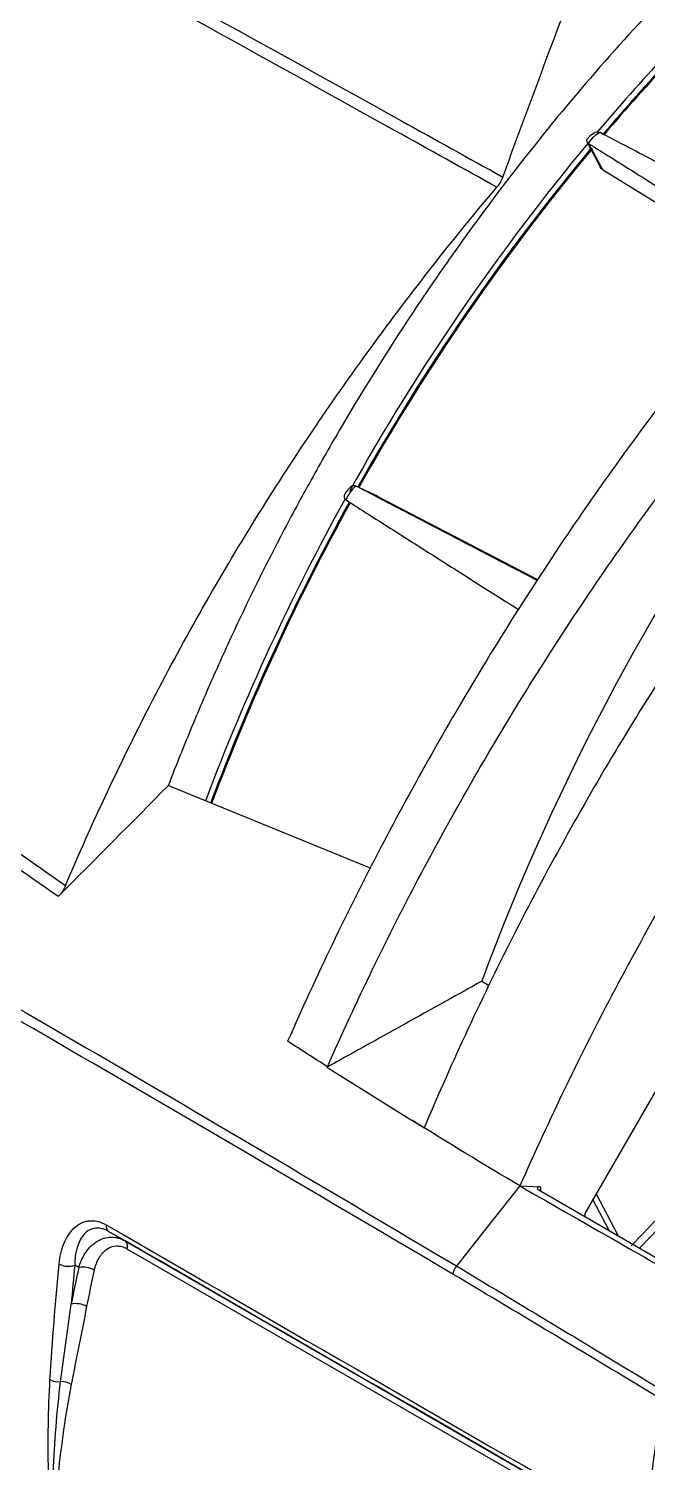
# Model space of a CAD drawing. Extents: x 9.3 to 87.2, y 0.6 to 68.8.
# Drawn here: x 14.098 to 15.774, y 50.38 to 54.265 of the extents above; entities that cross this region are included whole.
import ezdxf

# ---------------------------------------------------------------- set-up
doc = ezdxf.new("R2010")
doc.units = 0
doc.header["$MEASUREMENT"] = 0
doc.layers.add('OBJECT', color=7, linetype='CONTINUOUS')

msp = doc.modelspace()

# ---------------------------------------------------------------- linework, layer by layer
at = {"layer": 'OBJECT'}
for p, q in [((15.6097, 53.959), (15.647, 53.8888)), ((15.6459, 53.9835), (15.6448, 53.984)), ((15.6133, 53.955), (15.6144, 53.9543)), ((15.6144, 53.9543), (15.6521, 53.8835)), ((15.6521, 53.8835), (16.0643, 53.6293)), ((14.9851, 53.0256), (14.984, 53.0262)), ((15.0446, 52.9972), (14.9846, 53.0259)), ((14.9568, 52.9887), (14.9579, 52.988)), ((15.0451, 52.9969), (14.9851, 53.0256)), ((15.4769, 52.7713), (15.0451, 52.9969)), ((16.3378, 52.325), (15.6043, 51.0545)), ((14.4771, 52.2148), (15.0248, 51.99)), ((15.3258, 51.6841), (15.3458, 51.6726)), ((14.906, 51.4508), (14.9074, 51.4523)), ((15.1382, 51.3065), (15.1373, 51.307)), ((15.4288, 51.1293), (15.2953, 50.9606)), ((15.4288, 51.1293), (15.4841, 51.1273)), ((15.4841, 51.1273), (15.4841, 51.1158)), ((15.4841, 51.1158), (15.9082, 50.871)), ((15.6704, 51.0083), (15.6262, 51.0924)), ((15.6349, 51.1076), (15.6946, 50.9943)), ((15.6043, 51.0545), (15.6043, 51.0464)), ((14.3146, 51.0063), (14.3597, 50.9803)), ((14.3597, 50.9803), (15.6457, 50.2378)), ((15.6509, 50.2159), (14.3648, 50.9584)), ((15.2711, 50.93), (15.2571, 50.9124)), ((15.2711, 50.93), (15.2723, 50.9315)), ((15.2953, 50.9606), (15.2723, 50.9315)), ((14.234, 50.9085), (14.2231, 50.9148))]:
    msp.add_line(p, q, dxfattribs=at)
for centre, radius, start, end in [((19.8164, 50.4632), 5.4643, 134.0995, 139.891), ((19.7173, 50.5268), 5.3319, 133.7564, 139.6233), ((19.7434, 50.5111), 5.3592, 133.8348, 139.6688), ((20.372, 50.0014), 6.1867, 140.29308, 150.88875), ((20.2815, 50.0544), 6.0678, 140.19157, 150.70422), ((20.3064, 50.04), 6.0934, 140.19968, 150.69907), ((11.4323, 55.1586), 6.0035, 315.71857, 342.73484), ((11.4519, 55.1471), 6.0021, 315.77277, 342.73903), ((21.2219, 49.5065), 6.2854, 143.77257, 159.72935), ((20.3522, 49.9984), 6.1709, 151.00599, 159.37236), ((20.2787, 50.0423), 6.0713, 151.04036, 159.52025), ((20.3043, 50.0275), 6.0976, 151.03742, 159.47536), ((14.325, 51.0196), 0.0169, 166.1525, 231.9057), ((14.347, 50.9657), 0.0193, 337.7063, 48.9361), ((14.2053, 50.9633), 0.0518, 241.8137, 290.1365), ((18.5451, 49.9663), 4.4128, 167.6717, 168.9895), ((14.2443, 50.8452), 0.0642, 60.8643, 99.2926), ((18.5478, 49.9675), 4.3731, 167.6717, 168.9895), ((15.2953, 50.8813), 0.0492, 140.8208, 169.2422), ((14.2257, 50.7494), 0.061, 61.0287, 101.5991), ((14.1793, 50.6491), 0.0502, 242.4199, 276.4233), ((14.185, 50.5446), 0.0547, 58.5607, 90.0944)]:
    msp.add_arc(centre, radius, start, end, dxfattribs=at)
msp.add_ellipse((15.5053, 51.1151), major_axis=(0.0299, -0.0098), ratio=0.245505, start_param=2.436747, end_param=4.007543, dxfattribs=at)
for points, knots in [([(12.7278, 55.3053), (12.8048, 55.2656), (13.0582, 55.135), (13.4896, 54.9053), (14.2019, 54.5171), (14.8333, 54.1677), (15.2903, 53.9142), (15.3823, 53.8631)], [0, 0, 0, 0, 0.088409, 0.290815, 0.493225, 0.89796, 1, 1, 1, 1]), ([(15.3663, 53.8355), (15.2743, 53.8866), (14.8175, 54.1403), (14.1866, 54.4902), (13.4754, 54.8796), (13.0491, 55.1081), (12.8005, 55.2371), (12.7278, 55.2749)], [0, 0, 0, 0, 0.102549, 0.509287, 0.712654, 0.916018, 1, 1, 1, 1]), ([(15.3823, 53.8631), (15.4252, 53.9789), (15.468, 54.0946), (15.511, 54.2102), (15.5659, 54.3581), (15.6208, 54.5059), (15.6758, 54.6537)], [0.00042223, 0.00042223, 0.00042223, 0.00042223, 0.00998302, 0.00998302, 0.00998302, 0.02220394, 0.02220394, 0.02220394, 0.02220394]), ([(15.9119, 54.446), (15.8392, 54.3734), (15.7678, 54.2981), (15.6279, 54.1423), (15.5593, 54.0616), (15.425, 53.8953), (15.3597, 53.81), (15.2645, 53.679), (15.2333, 53.6349), (15.1717, 53.5455), (15.1413, 53.5002), (15.0519, 53.3632), (14.9945, 53.2705), (14.9119, 53.1292), (14.8849, 53.0818), (14.8321, 52.9862), (14.8062, 52.938), (14.7306, 52.7927), (14.6828, 52.6952), (14.6151, 52.5477), (14.5932, 52.4984), (14.5613, 52.4241), (14.5508, 52.3993), (14.5303, 52.3496), (14.5201, 52.3247), (14.51, 52.2998)], [0, 0, 0, 0, 0.125, 0.125, 0.25, 0.25, 0.375, 0.375, 0.4375, 0.4375, 0.5, 0.5, 0.625, 0.625, 0.6875, 0.6875, 0.75, 0.75, 0.875, 0.875, 0.9375, 0.9375, 0.96875, 0.96875, 1, 1, 1, 1]), ([(15.6109, 53.9658), (15.6105, 53.9656), (15.6089, 53.9647), (15.6086, 53.9619), (15.6096, 53.9583), (15.6121, 53.9561), (15.6133, 53.955)], [0, 0, 0, 0, 0.095593, 0.469545, 0.734111, 1, 1, 1, 1]), ([(15.6295, 53.9815), (15.6249, 53.9788), (15.6181, 53.9748), (15.6128, 53.9678), (15.6112, 53.9656)], [0, 0, 0, 0, 0.681782, 1, 1, 1, 1]), ([(15.6448, 53.984), (15.6394, 53.9805), (15.6283, 53.9735), (15.6184, 53.9613), (15.6133, 53.955)], [0, 0, 0, 0, 0.488037, 1, 1, 1, 1]), ([(15.6292, 53.9819), (15.6305, 53.9828), (15.6334, 53.9848), (15.639, 53.9858), (15.6429, 53.9846), (15.6448, 53.984)], [0, 0, 0, 0, 0.262933, 0.631055, 1, 1, 1, 1]), ([(16.1113, 53.7391), (16.0863, 53.7525), (15.9816, 53.8087), (15.8273, 53.8889), (15.6974, 53.9566), (15.6459, 53.9835)], [0, 0, 0, 0, 0.159003, 0.666642, 1, 1, 1, 1]), ([(15.6144, 53.9543), (15.6349, 53.9415), (15.7064, 53.8967), (15.8297, 53.8191), (15.9631, 53.7347), (16.0465, 53.6805), (16.0776, 53.6603)], [0, 0, 0, 0, 0.133954, 0.467886, 0.801824, 1, 1, 1, 1]), ([(15.6521, 53.8835), (15.6503, 53.8847), (15.6482, 53.8862), (15.6474, 53.8885), (15.6472, 53.8889)], [0, 0, 0, 0, 0.819463, 1, 1, 1, 1]), ([(15.3823, 53.8631), (15.3805, 53.8581), (15.3782, 53.8533), (15.3728, 53.844), (15.3697, 53.8396), (15.3663, 53.8355)], [0, 0, 0, 0, 0.5, 0.5, 1, 1, 1, 1]), ([(14.1979, 51.9431), (14.2341, 52.0283), (14.2721, 52.1132), (14.3512, 52.2815), (14.3925, 52.365), (14.4784, 52.5309), (14.5231, 52.6133), (14.6157, 52.7764), (14.6635, 52.857), (14.762, 53.016), (14.8128, 53.0945), (14.9171, 53.2494), (14.9708, 53.326), (15.1349, 53.5511), (15.2486, 53.6959), (15.3663, 53.8355)], [0, 0, 0, 0, 0.125, 0.125, 0.25, 0.25, 0.375, 0.375, 0.5, 0.5, 0.625, 0.625, 0.75, 0.75, 1, 1, 1, 1]), ([(16.0079, 53.4971), (15.9473, 53.4242), (15.8879, 53.3497), (15.7715, 53.1977), (15.7145, 53.1201), (15.603, 52.9625), (15.5484, 52.8823), (15.4418, 52.7197), (15.3898, 52.6375), (15.2885, 52.4712), (15.2392, 52.3872), (15.1431, 52.2173), (15.0964, 52.1314), (14.9612, 51.8726), (14.8772, 51.698), (14.7997, 51.5213)], [0, 0, 0, 0, 0.125, 0.125, 0.25, 0.25, 0.375, 0.375, 0.5, 0.5, 0.625, 0.625, 0.75, 0.75, 1, 1, 1, 1]), ([(14.9074, 51.4523), (14.9465, 51.5408), (14.9873, 51.6288), (15.0723, 51.8041), (15.1164, 51.891), (15.2079, 52.0635), (15.2552, 52.1491), (15.3529, 52.3188), (15.4034, 52.4029), (15.5588, 52.652), (15.6682, 52.8141), (15.8393, 53.0493), (15.8976, 53.1265), (16.0163, 53.2778), (16.0767, 53.352), (16.1382, 53.4246)], [0, 0, 0, 0, 0.125, 0.125, 0.25, 0.25, 0.375, 0.375, 0.5, 0.5, 0.75, 0.75, 0.875, 0.875, 1, 1, 1, 1]), ([(16.3814, 53.2894), (16.3203, 53.2158), (16.2603, 53.1406), (16.1426, 52.9872), (16.0849, 52.9091), (15.9155, 52.6705), (15.8076, 52.5061), (15.6037, 52.169), (15.5076, 51.9964), (15.3285, 51.6453), (15.2455, 51.467), (15.1697, 51.2871)], [0, 0, 0, 0, 0.125, 0.125, 0.25, 0.25, 0.5, 0.5, 0.75, 0.75, 1, 1, 1, 1]), ([(16.6706, 53.1285), (16.5463, 52.9809), (16.4265, 52.8274), (16.2535, 52.5884), (16.1971, 52.5075), (16.087, 52.3434), (16.0333, 52.2603), (15.9548, 52.1338), (15.929, 52.0913), (15.8781, 52.0062), (15.8531, 51.9634), (15.7793, 51.8346), (15.7317, 51.748), (15.5936, 51.4863), (15.5079, 51.3092), (15.4288, 51.1293)], [0, 0, 0, 0, 0.25, 0.25, 0.375, 0.375, 0.5, 0.5, 0.5625, 0.5625, 0.625, 0.625, 0.75, 0.75, 1, 1, 1, 1]), ([(12.7278, 53.0506), (12.8678, 52.9371), (13.1712, 52.6911), (13.6617, 52.3215), (14.0191, 52.0693), (14.1979, 51.9431)], [0, 0, 0, 0, 0.299817, 0.649772, 1, 1, 1, 1]), ([(14.984, 53.0262), (14.9789, 53.0209), (14.9685, 53.0102), (14.9608, 52.996), (14.9568, 52.9887)], [0, 0, 0, 0, 0.488035, 1, 1, 1, 1]), ([(14.9685, 53.0223), (14.9686, 53.0225), (14.9697, 53.0244), (14.9732, 53.0264), (14.9784, 53.0279), (14.9822, 53.0267), (14.984, 53.0262)], [0, 0, 0, 0, 0.039589, 0.371468, 0.685387, 1, 1, 1, 1]), ([(14.1783, 51.9138), (13.9983, 52.0391), (13.638, 52.2898), (13.1542, 52.6493), (12.8586, 52.8862), (12.7278, 52.991)], [0, 0, 0, 0, 0.35783, 0.715946, 1, 1, 1, 1]), ([(14.9548, 53.0037), (14.9543, 53.0032), (14.9525, 53.0012), (14.952, 52.9972), (14.9531, 52.9924), (14.9556, 52.9899), (14.9568, 52.9887)], [0, 0, 0, 0, 0.109121, 0.47748, 0.73809, 1, 1, 1, 1]), ([(14.969, 53.0219), (14.9644, 53.0175), (14.9588, 53.0121), (14.9554, 53.0049), (14.9548, 53.0036)], [0, 0, 0, 0, 0.823216, 1, 1, 1, 1]), ([(14.9579, 52.988), (14.9785, 52.9749), (15.0502, 52.9292), (15.174, 52.8505), (15.3088, 52.7648), (15.3939, 52.7108), (15.426, 52.6905)], [0, 0, 0, 0, 0.133558, 0.466503, 0.799454, 1, 1, 1, 1]), ([(15.4759, 52.7697), (15.4415, 52.7876), (15.3272, 52.8471), (15.165, 52.9318), (15.0362, 52.999), (14.9851, 53.0256)], [0, 0, 0, 0, 0.20661, 0.685512, 1, 1, 1, 1]), ([(12.7278, 52.3906), (12.8799, 52.3012), (13.3762, 52.0091), (14.2222, 51.5262), (14.9122, 51.117), (15.2571, 50.9124)], [0, 0, 0, 0, 0.180841, 0.590416, 1, 1, 1, 1]), ([(15.247, 50.8905), (14.9013, 51.0941), (14.21, 51.5013), (13.3675, 51.981), (12.8751, 52.2668), (12.7278, 52.3523)], [0, 0, 0, 0, 0.412047, 0.824134, 1, 1, 1, 1]), ([(15.3258, 51.6841), (15.2617, 51.6485), (15.1976, 51.6129), (15.1335, 51.5772), (15.1014, 51.5594), (15.0694, 51.5416), (15.0373, 51.5238), (15.0053, 51.5059), (14.9732, 51.4881), (14.9412, 51.4703), (14.9295, 51.4638), (14.9177, 51.4573), (14.906, 51.4508)], [0, 0, 0, 0, 0.00666965, 0.00666965, 0.00666965, 0.01000448, 0.01000448, 0.01000448, 0.0133393, 0.0133393, 0.0133393, 0.01455811, 0.01455811, 0.01455811, 0.01455811]), ([(14.1808, 50.9177), (14.1828, 50.9377), (14.1869, 50.9559), (14.1967, 50.9806), (14.2006, 50.9884), (14.2094, 51.0024), (14.2144, 51.0086), (14.2256, 51.0196), (14.2318, 51.0242), (14.2418, 51.0294), (14.2452, 51.0308), (14.2524, 51.0332), (14.2562, 51.034), (14.2676, 51.0356), (14.2756, 51.0353), (14.292, 51.0317), (14.3004, 51.0284), (14.3086, 51.0236)], [0, 0, 0, 0, 0.25, 0.25, 0.375, 0.375, 0.5, 0.5, 0.625, 0.625, 0.6875, 0.6875, 0.75, 0.75, 0.875, 0.875, 1, 1, 1, 1]), ([(14.3146, 51.0063), (14.3076, 51.0103), (14.3006, 51.013), (14.2871, 51.0156), (14.2809, 51.0155), (14.269, 51.013), (14.2636, 51.0106), (14.2539, 51.0041), (14.2495, 50.9999), (14.2419, 50.9903), (14.2386, 50.9848), (14.233, 50.973), (14.2307, 50.9664), (14.2251, 50.9459), (14.2233, 50.9309), (14.2231, 50.9148)], [0, 0, 0, 0, 0.125, 0.125, 0.25, 0.25, 0.375, 0.375, 0.5, 0.5, 0.625, 0.625, 0.75, 0.75, 1, 1, 1, 1]), ([(14.234, 50.9085), (14.2386, 50.9241), (14.2452, 50.9381), (14.2624, 50.9626), (14.2725, 50.9724), (14.29, 50.9829), (14.2961, 50.9856), (14.3085, 50.9893), (14.3149, 50.9904), (14.328, 50.9906), (14.3344, 50.9898), (14.3472, 50.9864), (14.3536, 50.9838), (14.3597, 50.9803)], [0, 0, 0, 0, 0.25, 0.25, 0.5, 0.5, 0.625, 0.625, 0.75, 0.75, 0.875, 0.875, 1, 1, 1, 1]), ([(14.3648, 50.9584), (14.3601, 50.9611), (14.3552, 50.9631), (14.3455, 50.9656), (14.3406, 50.9661), (14.326, 50.9655), (14.3169, 50.9622), (14.3005, 50.9508), (14.2936, 50.9431), (14.2823, 50.924), (14.2782, 50.9132), (14.2756, 50.9012)], [0, 0, 0, 0, 0.125, 0.125, 0.25, 0.25, 0.5, 0.5, 0.75, 0.75, 1, 1, 1, 1]), ([(15.8152, 50.5494), (15.7206, 50.6065), (15.6259, 50.6635), (15.4364, 50.7772), (15.3417, 50.8339), (15.247, 50.8905)], [0, 0, 0, 0, 0.5, 0.5, 1, 1, 1, 1]), ([(15.2571, 50.9124), (15.3517, 50.8555), (15.4463, 50.7986), (15.6353, 50.6843), (15.7298, 50.6271), (15.8243, 50.5696)], [0, 0, 0, 0, 0.5, 0.5, 1, 1, 1, 1]), ([(14.156, 49.6583), (14.1536, 49.6963), (14.1522, 49.734), (14.151, 49.8092), (14.1512, 49.8467), (14.1526, 49.9219), (14.1539, 49.9595), (14.1564, 50.0162), (14.1573, 50.0351), (14.159, 50.0732), (14.1599, 50.0923), (14.1599, 50.1317), (14.159, 50.152), (14.1573, 50.1928), (14.1564, 50.2134), (14.1539, 50.275), (14.1527, 50.3162), (14.1512, 50.3988), (14.151, 50.4401), (14.1522, 50.5226), (14.1536, 50.5638), (14.156, 50.6046)], [0, 0, 0, 0, 0.125, 0.125, 0.25, 0.25, 0.375, 0.375, 0.4375, 0.4375, 0.5, 0.5, 0.5625, 0.5625, 0.625, 0.625, 0.75, 0.75, 0.875, 0.875, 1, 1, 1, 1]), ([(14.1849, 49.6547), (14.1797, 49.692), (14.1756, 49.7293), (14.1691, 49.8043), (14.1667, 49.842), (14.1633, 49.9179), (14.1623, 49.9561), (14.1616, 50.0138), (14.1615, 50.0331), (14.1616, 50.0719), (14.1617, 50.0914), (14.1617, 50.1308), (14.1616, 50.1508), (14.1615, 50.1909), (14.1616, 50.2111), (14.1623, 50.2717), (14.1633, 50.3123), (14.1667, 50.3939), (14.1691, 50.4349), (14.1756, 50.5171), (14.1797, 50.5582), (14.1849, 50.5992)], [0, 0, 0, 0, 0.125, 0.125, 0.25, 0.25, 0.375, 0.375, 0.4375, 0.4375, 0.5, 0.5, 0.5625, 0.5625, 0.625, 0.625, 0.75, 0.75, 0.875, 0.875, 1, 1, 1, 1]), ([(14.2135, 50.5912), (14.2056, 50.5503), (14.1988, 50.5094), (14.1871, 50.4281), (14.1821, 50.3877), (14.1738, 50.3074), (14.1705, 50.2675), (14.1668, 50.2082), (14.1657, 50.1885), (14.1641, 50.1493), (14.1636, 50.1298), (14.1636, 50.0905), (14.1641, 50.0707), (14.1657, 50.0313), (14.1668, 50.0117), (14.1705, 49.9533), (14.1738, 49.9147), (14.1821, 49.8386), (14.1871, 49.8009), (14.1988, 49.7265), (14.2056, 49.6898), (14.2135, 49.6534)], [0, 0, 0, 0, 0.125, 0.125, 0.25, 0.25, 0.375, 0.375, 0.4375, 0.4375, 0.5, 0.5, 0.5625, 0.5625, 0.625, 0.625, 0.75, 0.75, 0.875, 0.875, 1, 1, 1, 1])]:
    msp.add_open_spline(points, degree=3, knots=knots, dxfattribs=at)
for points in [[(14.4771, 52.2148), (14.4879, 52.2432), (14.4989, 52.2716), (14.5103, 52.3)], [(14.4771, 52.2148), (14.3777, 52.1143), (14.2781, 52.0139), (14.1783, 51.9138)], [(14.1979, 51.9431), (14.1933, 51.9321), (14.1865, 51.9219), (14.1783, 51.9138)], [(14.9074, 51.4523), (14.8714, 51.4753), (14.8355, 51.4983), (14.7997, 51.5213)], [(14.906, 51.4508), (14.9826, 51.4025), (15.0598, 51.3547), (15.1373, 51.307)], [(15.1382, 51.3065), (15.1487, 51.3), (15.1592, 51.2935), (15.1697, 51.2871)], [(15.4288, 51.1293), (15.3309, 51.1873), (15.2341, 51.2466), (15.1382, 51.3065)], [(15.4288, 51.1293), (15.6175, 51.0213), (15.8062, 50.9133), (15.9948, 50.8054)], [(14.3086, 51.0236), (14.7916, 50.7448), (15.2741, 50.4663), (15.7568, 50.1876)], [(15.7628, 50.1702), (15.2801, 50.4489), (14.7976, 50.7274), (14.3146, 51.0063)], [(14.156, 50.6046), (14.1623, 50.708), (14.1706, 50.8124), (14.1808, 50.9177)], [(14.2231, 50.9148), (14.2197, 50.8794), (14.2165, 50.8442), (14.2135, 50.8091)], [(14.1849, 50.5992), (14.1937, 50.6681), (14.2034, 50.738), (14.2135, 50.8091)], [(14.2552, 50.8027), (14.2412, 50.7304), (14.2268, 50.6601), (14.2135, 50.5912)], [(15.766, 50.1888), (15.7799, 50.308), (15.7963, 50.4282), (15.8152, 50.5494)]]:
    msp.add_open_spline(points, degree=3, dxfattribs=at)

doc.saveas('drawing.dxf')
